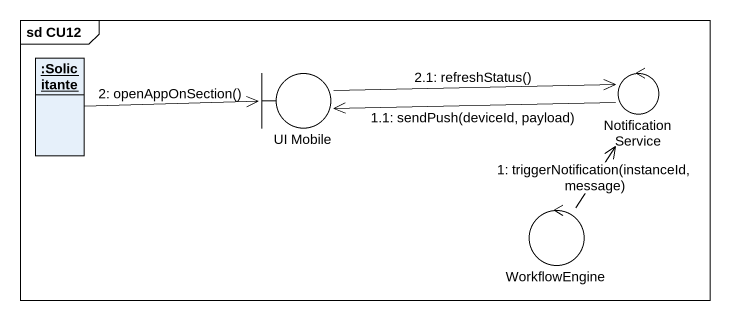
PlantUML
@startuml
mainframe sd CU12
allowmixing
hide circle
hide empty members
object ":Solicitante" as Solicitante
boundary "UI Mobile" as UI_Mobile
control NotificationService
control WorkflowEngine
WorkflowEngine -up-> NotificationService : 1: triggerNotification(instanceId, message)
NotificationService -left-> UI_Mobile : 1.1: sendPush(deviceId, payload)
Solicitante -right-> UI_Mobile : 2: openAppOnSection()
UI_Mobile -right-> NotificationService : 2.1: refreshStatus()
@enduml
